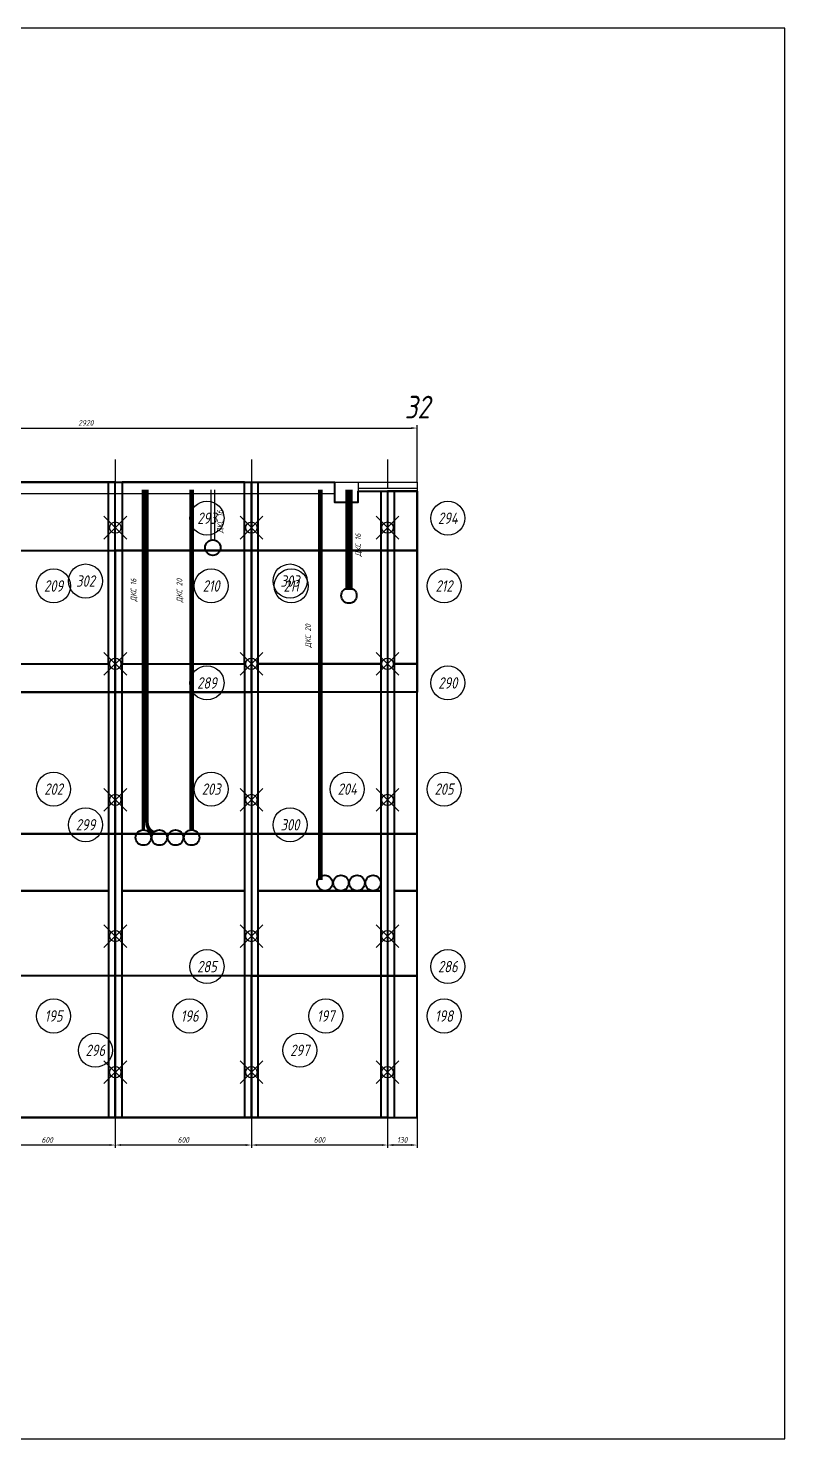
# Model space of a CAD drawing. Header units: millimetres. Extents: x -58926 to 122586, y -58688 to 8347.
# Drawn here: x 119251 to 122586, y -1320 to 4896 of the extents above; entities that cross this region are included whole.
import ezdxf
from ezdxf.enums import TextEntityAlignment as Align

# ---------------------------------------------------------------- set-up
doc = ezdxf.new("R2010")
doc.units = ezdxf.units.MM
doc.header["$PDMODE"] = 35
doc.header["$PDSIZE"] = 50
doc.linetypes.add('DASHDOT', pattern=[25.4, 12.7, -6.35, 0, -6.35])
for name, color, linetype in [('01 Черновое', 7, 'Continuous'), ('02 Розетки', 7, 'Continuous'), ('02 ЭОМ и СС', 7, 'Continuous'), ('03 Потолок', 7, 'Continuous'), ('05 Слаботочка', 7, 'Continuous'), ('06 Авт-ка климата', 7, 'Continuous'), ('101 Крепление', 7, 'Continuous'), ('101 Крепление размеры', 7, 'Continuous'), ('102 Звукоизоляция', 7, 'Continuous'), ('103 ГВЛ слой 1', 7, 'Continuous'), ('104 ГВЛ слой 2', 7, 'Continuous')]:
    doc.layers.add(name, color=color, linetype=linetype)
doc.layers.add('100 noprint', color=1, linetype='Continuous', plot=False)
doc.styles.get("Standard").update_dxf_attribs({"font": 'arial.ttf'})
doc.styles.add('ГОСТ-ISOCPEUR', font='isocpeui.ttf', dxfattribs={"width": 0.8})
doc.dimstyles.new('ISO-25', dxfattribs={"dimtxt": 2.5, "dimasz": 2.5, "dimexe": 1.25, "dimexo": 0.625, "dimtad": 1, "dimtxsty": 'Standard', "dimcen": 2.5, "dimadec": 0, "dimazin": 0, "dimtfac": 1, "dimtmove": 0, "dimatfit": 3, "dimfxl": 1, "dimarcsym": 0})

# ---------------------------------------------------------------- blocks, each defined once
blk = doc.blocks.new('*D399')
at = {"layer": '101 Крепление размеры', "color": 0, "lineweight": -2}
for p, q in [((120834.7, 95.2), (120834.7, -38.2)), ((120964.7, 95.2), (120964.7, -38.2)), ((120939.7, -25.7), (120859.7, -25.7))]:
    blk.add_line(p, q, dxfattribs=at)
at = {"layer": '101 Крепление размеры', "color": 0}
for points in [[(120859.7, -21.5), (120859.7, -29.8), (120834.7, -25.7)], [(120939.7, -29.8), (120939.7, -21.5), (120964.7, -25.7)]]:
    blk.add_solid(points, dxfattribs=at)
at = {"layer": 'Defpoints', "color": 0}
for p in [(120834.7, 95.2), (120964.7, 95.2), (120834.7, -25.7)]:
    blk.add_point(p, dxfattribs=at)
at = {"layer": '101 Крепление размеры', "color": 0, "insert": (120899.7, -3.2), "char_height": 25, "attachment_point": 5, "style": 'ГОСТ-ISOCPEUR'}
blk.add_mtext('130', dxfattribs=at)
blk = doc.blocks.new('*D400')
at = {"layer": '101 Крепление размеры', "color": 0, "lineweight": -2}
for p, q in [((120234.7, 95.2), (120234.7, -38.2)), ((120834.7, 95.2), (120834.7, -38.2)), ((120809.7, -25.7), (120259.7, -25.7))]:
    blk.add_line(p, q, dxfattribs=at)
at = {"layer": '101 Крепление размеры', "color": 0}
for points in [[(120259.7, -21.5), (120259.7, -29.8), (120234.7, -25.7)], [(120809.7, -29.8), (120809.7, -21.5), (120834.7, -25.7)]]:
    blk.add_solid(points, dxfattribs=at)
at = {"layer": 'Defpoints', "color": 0}
for p in [(120234.7, 95.2), (120834.7, 95.2), (120234.7, -25.7)]:
    blk.add_point(p, dxfattribs=at)
at = {"layer": '101 Крепление размеры', "color": 0, "insert": (120534.7, -3.2), "char_height": 25, "attachment_point": 5, "style": 'ГОСТ-ISOCPEUR'}
blk.add_mtext('600', dxfattribs=at)
blk = doc.blocks.new('*D401')
at = {"layer": '101 Крепление размеры', "color": 0, "lineweight": -2}
for p, q in [((119634.7, 95.2), (119634.7, -38.2)), ((120234.7, 95.2), (120234.7, -38.2)), ((120209.7, -25.7), (119659.7, -25.7))]:
    blk.add_line(p, q, dxfattribs=at)
at = {"layer": '101 Крепление размеры', "color": 0}
for points in [[(119659.7, -21.5), (119659.7, -29.8), (119634.7, -25.7)], [(120209.7, -29.8), (120209.7, -21.5), (120234.7, -25.7)]]:
    blk.add_solid(points, dxfattribs=at)
at = {"layer": 'Defpoints', "color": 0}
for p in [(119634.7, 95.2), (120234.7, 95.2), (119634.7, -25.7)]:
    blk.add_point(p, dxfattribs=at)
at = {"layer": '101 Крепление размеры', "color": 0, "insert": (119934.7, -3.2), "char_height": 25, "attachment_point": 5, "style": 'ГОСТ-ISOCPEUR'}
blk.add_mtext('600', dxfattribs=at)
blk = doc.blocks.new('*D402')
at = {"layer": '101 Крепление размеры', "color": 0, "lineweight": -2}
for p, q in [((119034.7, 95.2), (119034.7, -38.2)), ((119634.7, 95.2), (119634.7, -38.2)), ((119609.7, -25.7), (119059.7, -25.7))]:
    blk.add_line(p, q, dxfattribs=at)
at = {"layer": '101 Крепление размеры', "color": 0}
for points in [[(119059.7, -21.5), (119059.7, -29.8), (119034.7, -25.7)], [(119609.7, -29.8), (119609.7, -21.5), (119634.7, -25.7)]]:
    blk.add_solid(points, dxfattribs=at)
at = {"layer": 'Defpoints', "color": 0}
for p in [(119034.7, 95.2), (119634.7, 95.2), (119034.7, -25.7)]:
    blk.add_point(p, dxfattribs=at)
at = {"layer": '101 Крепление размеры', "color": 0, "insert": (119334.7, -3.2), "char_height": 25, "attachment_point": 5, "style": 'ГОСТ-ISOCPEUR'}
blk.add_mtext('600', dxfattribs=at)
blk = doc.blocks.new('*D418')
at = {"layer": '01 Черновое', "color": 0, "lineweight": -2}
for p, q in [((118044.7, 2895.2), (118044.7, 3146.6)), ((118069.7, 3134.1), (120939.7, 3134.1)), ((120964.7, 2895.2), (120964.7, 3146.6))]:
    blk.add_line(p, q, dxfattribs=at)
at = {"layer": '01 Черновое', "color": 0}
for points in [[(118069.7, 3138.3), (118069.7, 3129.9), (118044.7, 3134.1)], [(120939.7, 3129.9), (120939.7, 3138.3), (120964.7, 3134.1)]]:
    blk.add_solid(points, dxfattribs=at)
at = {"layer": 'Defpoints', "color": 0}
for p in [(120964.7, 3134.1), (118044.7, 2895.2), (120964.7, 2895.2)]:
    blk.add_point(p, dxfattribs=at)
at = {"layer": '01 Черновое', "color": 0, "insert": (119504.7, 3156.6), "char_height": 25, "attachment_point": 5, "style": 'ГОСТ-ISOCPEUR'}
blk.add_mtext('2920', dxfattribs=at)

msp = doc.modelspace()

# ---------------------------------------------------------------- linework, layer by layer
at = {"layer": '01 Черновое', "linetype": 'DASHDOT', "ltscale": 10}
for p, q in [((119634.702, 2995.176), (119634.702, -4.283)), ((120234.702, 2995.176), (120234.702, -4.283)), ((120834.702, 2995.176), (120834.702, -4.283))]:
    msp.add_line(p, q, dxfattribs=at)
at = {"layer": '01 Черновое'}
msp.add_lwpolyline([(118044.702, 95.176), (118044.702, 2895.176), (120964.702, 2895.176), (120964.702, 95.176)], close=True, dxfattribs=at)
at = {"layer": '02 Розетки', "flags": 128}
for points in [[(119971.202, 1363.176, 20, 20, 0), (119971.202, 2862.176, 20, 20, 0)], [(120538.202, 1142.494, 20, 20, 0), (120538.202, 2862.176, 20, 20, 0)]]:
    msp.add_lwpolyline(points, format="xyseb", dxfattribs=at)
at = {"layer": '02 Розетки', "lineweight": 40}
for centre in [(119900.202, 1329.176), (119971.202, 1329.176), (120558.202, 1129.176), (120629.202, 1129.176), (120700.202, 1129.176), (120771.202, 1129.176)]:
    msp.add_circle(centre, 34, dxfattribs=at)
at = {"layer": '02 ЭОМ и СС'}
for p, q in [((120056.702, 2640.222), (120056.702, 2862.176)), ((120072.702, 2640.222), (120072.702, 2862.176))]:
    msp.add_line(p, q, dxfattribs=at)
at = {"layer": '02 ЭОМ и СС', "flags": 128}
for points in [[(119758.202, 1363.176, 16, 16, 0), (119758.202, 2862.176, 16, 16, 0)], [(119971.202, 1363.176, 20, 20, 0), (119971.202, 2862.176, 20, 20, 0)], [(120538.202, 1142.494, 20, 20, 0), (120538.202, 2862.176, 20, 20, 0)]]:
    msp.add_lwpolyline(points, format="xyseb", dxfattribs=at)
at = {"layer": '02 ЭОМ и СС', "const_width": 16}
msp.add_lwpolyline([(119803.565, 1351.509, -0.30169776), (119774.202, 1395.744), (119774.202, 2862.176)], format="xyb", dxfattribs=at)
msp.add_lwpolyline([(120656.702, 2420.417), (120656.702, 2862.176)], dxfattribs=at)
at = {"layer": '02 ЭОМ и СС', "const_width": 16, "flags": 128}
msp.add_lwpolyline([(120672.702, 2420.417), (120672.702, 2862.176)], dxfattribs=at)
at = {"layer": '02 ЭОМ и СС', "lineweight": 40}
for centre in [(120064.702, 2607.176), (120664.702, 2395.676), (119758.202, 1329.176), (119829.202, 1329.176), (119900.202, 1329.176), (119971.202, 1329.176), (120558.202, 1129.176), (120629.202, 1129.176), (120700.202, 1129.176), (120771.202, 1129.176)]:
    msp.add_circle(centre, 34, dxfattribs=at)
at = {"layer": '03 Потолок', "ltscale": 10}
for p, q in [((120600.702, 2808.176), (120600.702, 2895.176)), ((120704.702, 2895.176), (120704.702, 2808.176)), ((120704.702, 2808.176), (120600.702, 2808.176))]:
    msp.add_line(p, q, dxfattribs=at)
at = {"layer": '03 Потолок', "lineweight": -2}
for p, q in [((120964.702, 2868.176), (120704.702, 2868.176)), ((118044.702, 2845.176), (120600.702, 2845.176)), ((120964.702, 2855.676), (120704.702, 2855.676))]:
    msp.add_line(p, q, dxfattribs=at)
at = {"layer": '05 Слаботочка'}
for p, q in [((120056.702, 2640.222), (120056.702, 2862.176)), ((120072.702, 2640.222), (120072.702, 2862.176))]:
    msp.add_line(p, q, dxfattribs=at)
at = {"layer": '05 Слаботочка', "flags": 128}
msp.add_lwpolyline([(119758.202, 1363.176, 16, 16, 0), (119758.202, 2862.176, 16, 16, 0)], format="xyseb", dxfattribs=at)
at = {"layer": '05 Слаботочка', "const_width": 16}
msp.add_lwpolyline([(119803.565, 1351.509, -0.30169776), (119774.202, 1395.744), (119774.202, 2862.176)], format="xyb", dxfattribs=at)
at = {"layer": '05 Слаботочка', "lineweight": 40}
for centre in [(120064.702, 2607.176), (119758.202, 1329.176), (119829.202, 1329.176)]:
    msp.add_circle(centre, 34, dxfattribs=at)
at = {"layer": '06 Авт-ка климата', "const_width": 16}
msp.add_lwpolyline([(120656.702, 2420.417), (120656.702, 2862.176)], dxfattribs=at)
at = {"layer": '06 Авт-ка климата', "const_width": 16, "flags": 128}
msp.add_lwpolyline([(120672.702, 2420.417), (120672.702, 2862.176)], dxfattribs=at)
at = {"layer": '06 Авт-ка климата', "lineweight": 40}
msp.add_circle((120664.702, 2395.676), 34, dxfattribs=at)
at = {"layer": '100 noprint'}
msp.add_lwpolyline([(116193.271, 4896.337), (116193.271, -1320.331), (122586.227, -1320.331), (122586.227, 4896.337)], close=True, dxfattribs=at)
at = {"layer": '101 Крепление', "color": 5}
for points in [[(119604.702, 2895.176), (119604.702, 95.176), (119664.702, 95.176), (119664.702, 2895.176)], [(120204.702, 2895.176), (120204.702, 95.176), (120264.702, 95.176), (120264.702, 2895.176)], [(120804.702, 2855.676), (120804.702, 95.176), (120864.702, 95.176), (120864.702, 2855.676)]]:
    msp.add_lwpolyline(points, close=True, dxfattribs=at)
for p in [(119634.702, 2695.176), (120234.702, 2695.176), (120834.702, 2695.176), (119634.702, 2095.176), (120234.702, 2095.176), (120834.702, 2095.176), (119634.702, 1495.176), (120234.702, 1495.176), (120834.702, 1495.176), (119634.702, 895.176), (120234.702, 895.176), (120834.702, 895.176), (119634.702, 295.176), (120234.702, 295.176), (120834.702, 295.176)]:
    msp.add_point(p, dxfattribs=at)
at = {"layer": '102 Звукоизоляция', "color": 74, "linetype": 'Continuous', "lineweight": 40, "ltscale": 10, "flags": 128}
for points in [[(119064.702, 2895.176), (119064.702, 2095.176), (119604.702, 2095.176), (119604.702, 2895.176)], [(119664.702, 2895.176), (119664.702, 2095.176), (120204.702, 2095.176), (120204.702, 2895.176)], [(120264.702, 2895.176), (120600.702, 2895.176), (120600.702, 2808.176), (120704.702, 2808.176), (120704.702, 2855.676), (120804.702, 2855.676), (120804.702, 2095.176), (120264.702, 2095.176)], [(120864.702, 2855.676), (120864.702, 2095.176), (120964.702, 2095.176), (120964.702, 2855.676)], [(119604.702, 1095.176), (119064.702, 1095.176), (119064.702, 2095.176), (119604.702, 2095.176)], [(120204.702, 1095.176), (119664.702, 1095.176), (119664.702, 2095.176), (120204.702, 2095.176)], [(120804.702, 1095.176), (120264.702, 1095.176), (120264.702, 2095.176), (120804.702, 2095.176)], [(120864.702, 2095.176), (120864.702, 1095.176), (120964.702, 1095.176), (120964.702, 2095.176)], [(119604.702, 95.176), (119064.702, 95.176), (119064.702, 1095.176), (119604.702, 1095.176)], [(120204.702, 95.176), (119664.702, 95.176), (119664.702, 1095.176), (120204.702, 1095.176)], [(120804.702, 95.176), (120264.702, 95.176), (120264.702, 1095.176), (120804.702, 1095.176)], [(120864.702, 1095.176), (120864.702, 95.176), (120964.702, 95.176), (120964.702, 1095.176)]]:
    msp.add_lwpolyline(points, close=True, dxfattribs=at)
at = {"layer": '102 Звукоизоляция', "color": 74}
for centre in [(119362.582, 2438.157), (120057.412, 2438.157), (120410.459, 2438.157), (121084.146, 2438.157), (119362.582, 1542.955), (120057.412, 1542.955), (120657.412, 1542.955), (121084.146, 1542.955), (119362.582, 542.955), (119962.582, 542.955), (120562.582, 542.955), (121084.146, 542.955)]:
    msp.add_circle(centre, 75, dxfattribs=at)
at = {"layer": '103 ГВЛ слой 1', "color": 6, "lineweight": 40}
for points in [[(118434.702, 2895.176), (118434.702, 2595.176), (119634.702, 2595.176), (119634.702, 2895.176)], [(120600.702, 2895.176), (120600.702, 2808.176), (120704.702, 2808.176), (120704.702, 2855.676), (120834.702, 2855.676), (120834.702, 2595.176), (119634.702, 2595.176), (119634.702, 2895.176)], [(120834.702, 2855.676), (120834.702, 2595.176), (120964.702, 2595.176), (120964.702, 2855.676)], [(118434.702, 2595.176), (119634.702, 2595.176), (119634.702, 1345.176), (118434.702, 1345.176)], [(119634.702, 2595.176), (120834.702, 2595.176), (120834.702, 1345.176), (119634.702, 1345.176)], [(120834.702, 2595.176), (120834.702, 1345.176), (120964.702, 1345.176), (120964.702, 2595.176)], [(118434.702, 1345.176), (119634.702, 1345.176), (119634.702, 95.176), (118434.702, 95.176)], [(119634.702, 1345.176), (120834.702, 1345.176), (120834.702, 95.176), (119634.702, 95.176)], [(120834.702, 1345.176), (120834.702, 95.176), (120964.702, 95.176), (120964.702, 1345.176)]]:
    msp.add_lwpolyline(points, close=True, dxfattribs=at)
at = {"layer": '103 ГВЛ слой 1', "color": 6}
for centre in [(120038.839, 2736.83), (121100.734, 2736.83), (120038.839, 2010.79), (121100.734, 2010.79), (120038.839, 760.79), (121100.734, 760.79)]:
    msp.add_circle(centre, 75, dxfattribs=at)
at = {"layer": '104 ГВЛ слой 2', "color": 3, "lineweight": 40}
for points in [[(119034.702, 1970.176), (119034.702, 2895.176), (120234.702, 2895.176), (120234.702, 1970.176)], [(120600.702, 2895.176), (120600.702, 2808.176), (120704.702, 2808.176), (120704.702, 2855.676), (120964.702, 2855.676), (120964.702, 1970.176), (120234.702, 1970.176), (120234.702, 2895.176)], [(119034.702, 1970.176), (120234.702, 1970.176), (120234.702, 720.176), (119034.702, 720.176)], [(120234.702, 1970.176), (120234.702, 720.176), (120964.702, 720.176), (120964.702, 1970.176)], [(119034.702, 720.176), (119034.702, 95.176), (120234.702, 95.176), (120234.702, 720.176)], [(120234.702, 720.176), (120234.702, 95.176), (120964.702, 95.176), (120964.702, 720.176)]]:
    msp.add_lwpolyline(points, close=True, dxfattribs=at)
at = {"layer": '104 ГВЛ слой 2', "color": 3}
for centre in [(119503.53, 2460.033), (120404.907, 2460.033), (119503.53, 1385.79), (120404.907, 1385.79), (119546.747, 391.807), (120448.123, 391.807)]:
    msp.add_circle(centre, 75, dxfattribs=at)

# ---------------------------------------------------------------- texts
at = {"layer": '01 Черновое', "style": 'ГОСТ-ISOCPEUR', "width": 0.8}
msp.add_text('32', height=100, dxfattribs=at).set_placement((120965.907, 3226.61), align=Align.MIDDLE)
at = {"layer": '02 Розетки', "char_height": 25, "width": 270.31285, "attachment_point": 7, "rotation": 90, "style": 'ГОСТ-ISOCPEUR'}
for insert in [(119935.135, 2365.706), (120502.135, 2165.706)]:
    msp.add_mtext('{ДКС 20}', dxfattribs=dict(at, insert=insert))
at = {"layer": '05 Слаботочка', "char_height": 25, "width": 270.31285, "rotation": 90, "style": 'ГОСТ-ISOCPEUR'}
for insert, attachment_point in [((120083.439, 2671.342), 1), ((119732.583, 2369.687), 7)]:
    msp.add_mtext('{ДКС 16}', dxfattribs=dict(at, insert=insert, attachment_point=attachment_point))
at = {"layer": '06 Авт-ка климата', "insert": (120692.526, 2568.2), "char_height": 25, "width": 270.31285, "attachment_point": 1, "rotation": 90, "style": 'ГОСТ-ISOCPEUR'}
msp.add_mtext('{ДКС 16}', dxfattribs=at)
at = {"layer": '102 Звукоизоляция', "color": 74, "style": 'ГОСТ-ISOCPEUR', "width": 0.8}
for s, p in [('209', (119362.582, 2438.157)), ('210', (120057.412, 2438.157)), ('211', (120410.459, 2438.157)), ('212', (121084.146, 2438.157)), ('202', (119362.582, 1542.955)), ('203', (120057.412, 1542.955)), ('204', (120657.412, 1542.955)), ('205', (121084.146, 1542.955)), ('195', (119362.582, 542.955)), ('196', (119962.582, 542.955)), ('197', (120562.582, 542.955)), ('198', (121084.146, 542.955))]:
    msp.add_text(s, height=50, dxfattribs=at).set_placement(p, align=Align.MIDDLE)
at = {"layer": '103 ГВЛ слой 1', "color": 6, "style": 'ГОСТ-ISOCPEUR', "width": 0.8}
for s, p in [('293', (120038.839, 2736.83)), ('294', (121100.734, 2736.83)), ('289', (120038.839, 2010.79)), ('290', (121100.734, 2010.79)), ('285', (120038.839, 760.79)), ('286', (121100.734, 760.79))]:
    msp.add_text(s, height=50, dxfattribs=at).set_placement(p, align=Align.MIDDLE)
at = {"layer": '104 ГВЛ слой 2', "color": 3, "style": 'ГОСТ-ISOCPEUR', "width": 0.8}
for s, p in [('302', (119503.53, 2460.033)), ('303', (120404.907, 2460.033)), ('299', (119503.53, 1385.79)), ('300', (120404.907, 1385.79)), ('296', (119546.747, 391.807)), ('297', (120448.123, 391.807))]:
    msp.add_text(s, height=50, dxfattribs=at).set_placement(p, align=Align.MIDDLE)

# ---------------------------------------------------------------- dimensions: what is measured, and where the dimension line sits
at = {"layer": '01 Черновое'}
dim = msp.add_linear_dim(base=(120964.702, 3134.111), p1=(118044.702, 2895.176), p2=(120964.702, 2895.176), dimstyle='ISO-25', override={"dimtxt": 25, "dimasz": 25, "dimexe": 12.5, "dimexo": 0, "dimgap": 10, "dimtxsty": 'ГОСТ-ISOCPEUR'}, dxfattribs=at)
dim.commit()
dim.dimension.update_dxf_attribs({"geometry": '*D418', "text_midpoint": (119504.702, 3156.611)})
at = {"layer": '101 Крепление размеры'}
for base, p1, p2, picture, middle in [((119034.702, -25.663), (119634.702, 95.176), (119034.702, 95.176), '*D402', (119334.702, -3.163)), ((119634.702, -25.663), (120234.702, 95.176), (119634.702, 95.176), '*D401', (119934.702, -3.163)), ((120234.702, -25.663), (120834.702, 95.176), (120234.702, 95.176), '*D400', (120534.702, -3.163)), ((120834.702, -25.663), (120964.702, 95.176), (120834.702, 95.176), '*D399', (120899.702, -3.163))]:
    dim = msp.add_linear_dim(base=base, p1=p1, p2=p2, dimstyle='ISO-25', override={"dimtxt": 25, "dimasz": 25, "dimexe": 12.5, "dimexo": 0, "dimgap": 10, "dimtxsty": 'ГОСТ-ISOCPEUR'}, dxfattribs=at)
    dim.commit()
    dim.dimension.update_dxf_attribs({"geometry": picture, "text_midpoint": middle})

doc.saveas('drawing.dxf')
